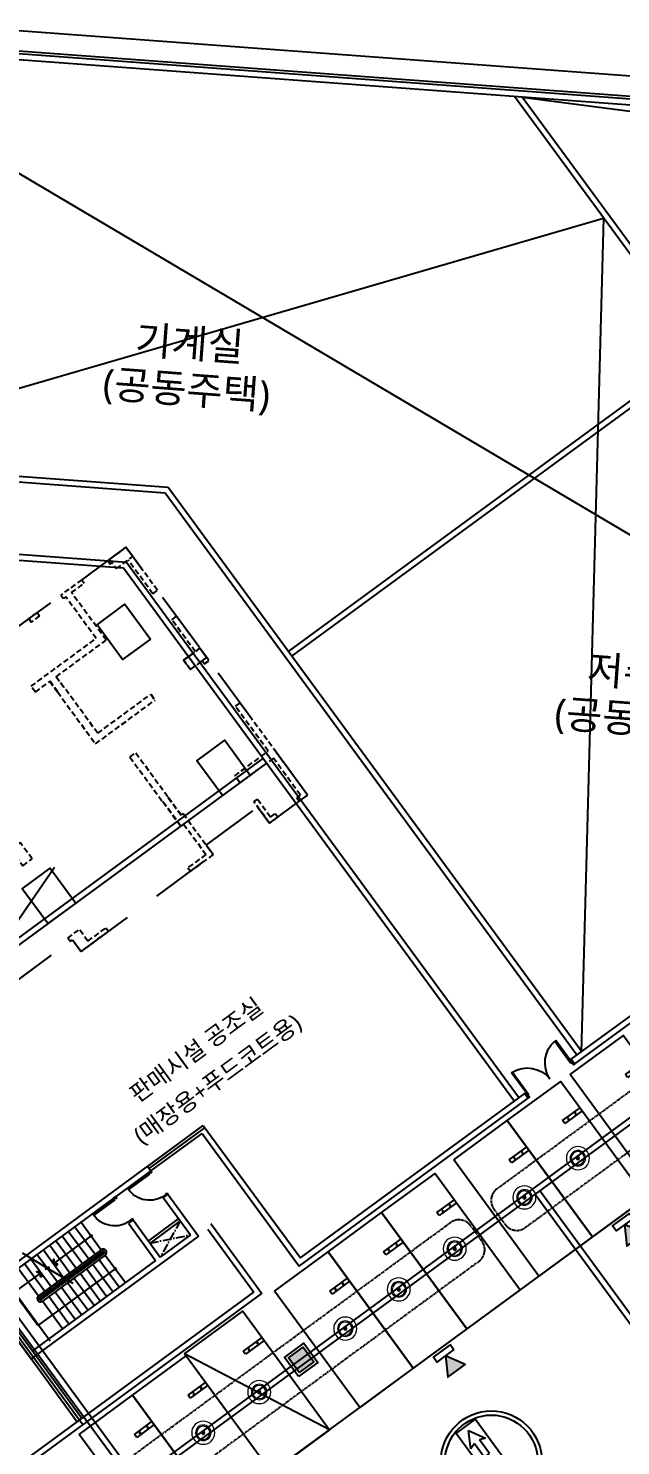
# Model space of a CAD drawing. Header units: millimetres. Extents: x 75184266 to 76346726, y -35850126 to -33679385.
# Drawn here: x 75455539 to 75476081, y -34542868 to -34493730 of the extents above; entities that cross this region are included whole.
import ezdxf
from ezdxf.enums import TextEntityAlignment as Align

# ---------------------------------------------------------------- set-up
doc = ezdxf.new("R2010")
doc.units = ezdxf.units.MM
doc.header["$LTSCALE"] = 50
doc.header["$MEASUREMENT"] = 0
for name, pattern in [('ACAD_ISO10W100', [18.5, 12, -3, 0.5, -3]), ('CONTINOUS', [0]), ('HIDDEN', [0.375, 0.25, -0.125]), ('HIDDEN2', [0.1875, 0.125, -0.0625]), ('XR-지하3층$0$H', [1.3, 0.8, -0.5]), ('단지배치도$0$PHANTOM2', [31.75, 15.875, -3.175, 3.175, -3.175, 3.175, -3.175])]:
    doc.linetypes.add(name, pattern=pattern)
doc.layers.get('0').update_dxf_attribs({"linetype": 'CONTINUOUS'})
doc.layers.add('1-주차면센서', color=3, linetype='CONTINUOUS', lineweight=15)
for name, color, linetype in [('2-주차안내등', 2, 'CONTINUOUS'), ('3-SIO', 1, 'CONTINUOUS'), ('CON', 2, 'CONTINUOUS'), ('DK1', 6, 'CONTINUOUS'), ('DOOR', 7, 'CONTINUOUS'), ('HD', 7, 'CONTINUOUS'), ('open', 1, 'ACAD_ISO10W100'), ('PARKING', 7, 'CONTINUOUS'), ('RACEWAY', 4, 'HIDDEN'), ('W1', 3, 'CONTINUOUS'), ('XR-지하3층$0$a-door', 6, 'CONTINUOUS'), ('XR-지하3층$0$CON', 2, 'CONTINUOUS'), ('XR-지하3층$0$일반주차', 8, 'CONTINUOUS'), ('XR-지하3층$0$확장형주차', 8, 'CONTINUOUS'), ('유도관제-RECWAY', 4, 'CONTINOUS')]:
    doc.layers.add(name, color=color, linetype=linetype)
doc.layers.add('건축', color=8, linetype='CONTINUOUS', plot=False)
doc.styles.add('XR-지하3층$0$맑은고딕', font='')
doc.styles.get('XR-지하3층$0$맑은고딕').set_extended_font_data('Malgun Gothic')

# ---------------------------------------------------------------- blocks, each defined once
blk = doc.blocks.new('XR-지하3층$0$일반형 주차')
at = {"layer": 'XR-지하3층$0$일반주차'}
for p, q in [((750, 3865), (0, 3865)), ((0, 3735), (750, 3735)), ((750, 3735), (750, 3865))]:
    blk.add_line(p, q, dxfattribs=at)
blk.add_lwpolyline([(2300, 5000), (0, 5000), (0, 0), (2300, 0)], close=True, dxfattribs=at)
for centre in [(238, 3800), (563, 3800)]:
    blk.add_circle(centre, 17.5, dxfattribs=at)
blk = doc.blocks.new('XR-지하3층$0$확장형 주차')
at = {"layer": 'XR-지하3층$0$확장형주차', "color": 7}
for p, q in [((0, 3965), (800, 3965)), ((800, 3835), (800, 3965)), ((0, 3835), (800, 3835))]:
    blk.add_line(p, q, dxfattribs=at)
blk.add_lwpolyline([(2500, 5100), (0, 0)], dxfattribs=at)
blk.add_lwpolyline([(2500, 5091), (0, 5091), (0, -9), (2500, -9)], close=True, dxfattribs=at)
for centre in [(238, 3900), (613, 3900)]:
    blk.add_circle(centre, 17.5, dxfattribs=at)
blk = doc.blocks.new('2P-Dr204')
at = {"color": 0}
for p, q in [((29, 50), (29, 955)), ((65, 50), (65, 956)), ((29, 50), (0, 50)), ((0, 50), (0, -50)), ((29, 14), (29, 50)), ((65, 50), (29, 50)), ((50, 14), (29, 14)), ((50, -50), (50, 14)), ((950, 14), (950, -50)), ((971, 14), (950, 14)), ((971, 14), (950, 14)), ((971, 50), (971, 14)), ((1000, 50), (971, 50)), ((1000, -50), (1000, 50)), ((50, -50), (0, -50)), ((1000, -50), (950, -50))]:
    blk.add_line(p, q, dxfattribs=at)
blk.add_arc((65, 50), 906, 0, 92.2294, dxfattribs=at)
blk = doc.blocks.new('A$C3C7850DE')
at = {"layer": 'CON', "ltscale": 100}
for p, q in [((-9, 7422), (-9, 222)), ((-9, 7422), (191, 7422)), ((191, 7422), (191, 422)), ((1191, 7422), (1191, 7222, 0)), ((1191, 7422), (2991, 7422)), ((2991, 7422), (2991, 222)), ((1191, 7222), (2791, 7222)), ((2791, 7222), (2791, 5922)), ((1191, 5922), (2791, 5922)), ((1191, 5922, 0), (1191, 5722, 0)), ((1191, 5722), (2791, 5722)), ((2791, 5722), (2791, 422)), ((-9, 222), (2991, 222)), ((191, 422), (2791, 422))]:
    blk.add_line(p, q, dxfattribs=at)
at = {"layer": 'HD', "ltscale": 10}
for p, q in [((191, 4422), (1376, 4422)), ((191, 4152), (1376, 4152)), ((783, 4422), (783, 2802)), ((1376, 4422), (1376, 1722)), ((1476, 4422), (1446, 4422)), ((1446, 1722), (1446, 4422)), ((1476, 4152), (1446, 4152)), ((1476, 4422), (1476, 1722)), ((1506, 4422), (1476, 4422)), ((1506, 4422), (1506, 1722)), ((1506, 4422), (1536, 4422)), ((1536, 4152), (1506, 4152)), ((1536, 1722), (1536, 4422)), ((1606, 4422), (1606, 1722)), ((1606, 4422), (2791, 4422)), ((2791, 4152), (1606, 4152)), ((2198, 4422), (2198, 1097)), ((191, 3882), (1376, 3882)), ((191, 3612), (1376, 3612)), ((1476, 3882), (1446, 3882)), ((1476, 3612), (1446, 3612)), ((1536, 3882), (1506, 3882)), ((1536, 3612), (1506, 3612)), ((2791, 3882), (1606, 3882)), ((2791, 3612), (1606, 3612)), ((191, 3342), (1376, 3342)), ((191, 3072), (1376, 3072)), ((1476, 3342), (1446, 3342)), ((1476, 3072), (1446, 3072)), ((1536, 3342), (1506, 3342)), ((1536, 3072), (1506, 3072)), ((2791, 3342), (1606, 3342)), ((2791, 3072), (1606, 3072)), ((191, 2802), (1376, 2802)), ((191, 2532), (1376, 2532)), ((1476, 2802), (1446, 2802)), ((1476, 2532), (1446, 2532)), ((1536, 2802), (1506, 2802)), ((1536, 2532), (1506, 2532)), ((2791, 2802), (1606, 2802)), ((2791, 2532), (1606, 2532)), ((191, 2262), (1376, 2262)), ((191, 1992), (1376, 1992)), ((783, 2262), (783, 1097)), ((1476, 2262), (1446, 2262)), ((1476, 1992), (1446, 1992)), ((1536, 2262), (1506, 2262)), ((1536, 1992), (1506, 1992)), ((2791, 2262), (1606, 2262)), ((2791, 1992), (1606, 1992)), ((191, 1722), (1376, 1722)), ((1476, 1722), (1446, 1722)), ((1506, 1722), (1476, 1722)), ((1536, 1722), (1506, 1722)), ((2791, 1722), (1606, 1722)), ((2198, 1097), (783, 1097))]:
    blk.add_line(p, q, dxfattribs=at)
blk.add_lwpolyline([(-159, 2141), (734, 2513), (779, 2461), (788, 2602), (833, 2551), (1726, 2943)], dxfattribs=at)
for points in [[(663, 2870), (783, 2802), (904, 2871), (886, 2900), (783, 2841), (680, 2900)], [(663, 2193), (783, 2262), (904, 2193), (886, 2163), (783, 2222), (680, 2164)]]:
    blk.add_lwpolyline(points, close=True, dxfattribs=at)
for centre in [(783, 4422), (783, 4422), (2198, 4422), (2198, 4422)]:
    blk.add_circle(centre, 30, dxfattribs=at)
for centre, radius, start, end in [((1491, 4422), 115, 0, 180), ((1491, 4422), 45, 0, 180), ((1491, 1722), 115, 180, 0), ((1491, 1722), 45, 180, 0)]:
    blk.add_arc(centre, radius, start, end, dxfattribs=at)
at = {"layer": 'open', "ltscale": 0.5}
for p, q in [((2191, 7222), (2791, 5922)), ((2191, 5922), (2791, 7222))]:
    blk.add_line(p, q, dxfattribs=at)
at = {"layer": 'W1', "ltscale": 100}
for p, q in [((2091, 7222), (2091, 5922)), ((2191, 7222), (2191, 5922))]:
    blk.add_line(p, q, dxfattribs=at)
at = {"layer": 'DOOR', "extrusion": (-1.015e-13, 9.27e-13, -1), "zscale": -1, "rotation": 180.0000577049292}
for p in [(-191, 7372, 0), (-191, 5872, 0)]:
    blk.add_blockref('2P-Dr204', p, dxfattribs=at)
blk = doc.blocks.new('XR-지하3층$0$A$C5E3F3FAC')
at = {"layer": 'XR-지하3층$0$a-door'}
for p, q in [((90, 950), (50, 950)), ((50, 950), (50, 0)), ((90, 0), (90, 950)), ((1910, 950), (1950, 950)), ((1910, 0), (1910, 950)), ((1950, 950), (1950, 0)), ((50, 0), (90, 0)), ((1950, 0), (1910, 0))]:
    blk.add_line(p, q, dxfattribs=at)
at = {"layer": 'XR-지하3층$0$a-door', "color": 6}
for points in [[(0, 850), (0, 1050), (50, 1050), (50, 850)], [(2000, 850), (2000, 1050), (1950, 1050), (1950, 850)]]:
    blk.add_lwpolyline(points, close=True, dxfattribs=at)
at = {"layer": 'XR-지하3층$0$a-door', "color": 7}
for centre, start, end in [((-2, 999), 275.2502, 357.2138), ((2002, 999), 182.7862, 264.7498)]:
    blk.add_arc(centre, 1003, start, end, dxfattribs=at)
blk = doc.blocks.new('XR-지하3층$0$기둥 0620')
at = {"layer": 'XR-지하3층$0$CON', "ltscale": 0.5}
blk.add_lwpolyline([(-600, 0), (600, 0), (600, 1500), (-600, 1500)], close=True, dxfattribs=at)
blk = doc.blocks.new('TIS-주차면센서(확대)')
at = {"layer": '1-주차면센서'}
blk.add_hatch(color=256, dxfattribs=at).paths.add_polyline_path([(43.5, 0, 1), (-43.5, 0, 1)])
h = blk.add_hatch(color=256, dxfattribs=at)
edge = h.paths.add_edge_path()
edge.add_arc((0, 0), 43.5, 0, 360)
for radius in [303.5, 203.5, 173.5, 43.5]:
    blk.add_circle((0, 0), radius, dxfattribs=at)
blk = doc.blocks.new('fh52f')
at = {"layer": '2-주차안내등'}
for points in [[(399980, -281538), (399333, -281164), (399333, -281912)], [(399980, -281903), (399980, -281173), (400188, -281173), (400188, -281903)]]:
    blk.add_lwpolyline(points, close=True, dxfattribs=at)
blk.add_solid([(399333, -281912), (399333, -281164), (399980, -281538)], dxfattribs=at)
blk = doc.blocks.new('rehw6')
at = {"layer": '3-SIO'}
for points in [[(406938, -283999), (406938, -284825), (407763, -284825), (407763, -283999)], [(407038, -284099), (407038, -284725), (407663, -284725), (407663, -284099)]]:
    blk.add_lwpolyline(points, close=True, dxfattribs=at)
for points in [[(407038, -284099), (407663, -284725), (407663, -284099), (407038, -284725)], [(407663, -284099), (407038, -284725), (407663, -284725), (407038, -284099)]]:
    blk.add_solid(points, dxfattribs=at)
blk = doc.blocks.new('sdvfr')
at = {"layer": 'DK1'}
for p, q in [((-945351, 1790459), (-944567, 1790896)), ((-944567, 1790896), (-944674, 1790612)), ((-941645, 1790459), (-942429, 1790896)), ((-942429, 1790896), (-942322, 1790612)), ((-944567, 1790022), (-945351, 1790459)), ((-943860, 1790612), (-944674, 1790612)), ((-944674, 1790306), (-943860, 1790306)), ((-944674, 1790306), (-944567, 1790022)), ((-943860, 1790306), (-943860, 1790612)), ((-943136, 1790306), (-943136, 1790612)), ((-943136, 1790612), (-942322, 1790612)), ((-942322, 1790306), (-943136, 1790306)), ((-942429, 1790022), (-941645, 1790459)), ((-942322, 1790306), (-942429, 1790022))]:
    blk.add_line(p, q, dxfattribs=at)
blk.add_lwpolyline([(-941398, 1789894), (-941398, 1791024), (-945598, 1791024), (-945598, 1789894)], close=True, dxfattribs=at)
at = {"layer": 'DK1', "color": 2}
for radius in [2428, 2228]:
    blk.add_circle((-943498, 1790459), radius, dxfattribs=at)

msp = doc.modelspace()

# ---------------------------------------------------------------- linework, layer by layer
at = {"layer": 'PARKING', "color": 241, "linetype": '단지배치도$0$PHANTOM2', "ltscale": 0.1, "elevation": 0}
for points in [[(75471683.9, -34534663.3), (75472077.8, -34535200.6, 0.4142136), (75472776.6, -34535308.2), (75484067.3, -34527030.5, 0.4142136), (75484174.9, -34526331.6), (75483781, -34525794.3, 0.4142136), (75483082.1, -34525686.7), (75471791.5, -34533964.5, 0.4142136)], [(75458779.6, -34544112.2), (75459173.5, -34544649.5, 0.4142136), (75459872.4, -34544757.1), (75471163.1, -34536479.4, 0.4142136), (75471270.7, -34535780.5), (75470876.8, -34535243.2, 0.4142136), (75470177.9, -34535135.6), (75458887.2, -34543413.4, 0.4142136)]]:
    msp.add_lwpolyline(points, format="xyb", close=True, dxfattribs=at)
at = {"layer": '건축', "ltscale": 1000}
for p, q in [((75542171.6, -34500265.3), (75436335.8, -34492415.6)), ((75541797.9, -34500939.5), (75436982.1, -34493165.4)), ((75440255.1, -34561174.9), (75512999.3, -34507842.6)), ((75456448.2, -34522819.7), (75454537, -34525583.3))]:
    msp.add_line(p, q, dxfattribs=at)
at = {"layer": '건축', "ltscale": 100}
for p, q in [((75541744.5, -34501035.8), (75447445.9, -34494041.8)), ((75541637.8, -34501228.4), (75447630.6, -34494256)), ((75464563.7, -34515336.4), (75478832.7, -34504875.2)), ((75464682, -34515497.7), (75478950.9, -34505036.5)), ((75474370.6, -34529473.9), (75496024.5, -34513598.4)), ((75474488.8, -34529635.2), (75496304, -34513641.4)), ((75452391.6, -34527326.7), (75463687.1, -34519045.5)), ((75452509.9, -34527487.9), (75463804.7, -34519205.9)), ((75447146.2, -34528110.9), (75457431.8, -34542140.5)), ((75456296.7, -34539246.2), (75449677.1, -34530217.2)), ((75464932.1, -34536641.7), (75472875.9, -34530817.7)), ((75464975.1, -34536362.2), (75472757.6, -34530656.4)), ((75459728.5, -34533264.9), (75461664.1, -34531845.9)), ((75461561.9, -34532044.8, 0), (75464932.1, -34536641.7, 0)), ((75461605, -34531765.2, 0), (75464975.1, -34536362.2, 0)), ((75461765.8, -34535367.2, 0), (75463362.2, -34537544.7, 0)), ((75461864.8, -34535164, 0), (75463641.7, -34537587.7, 0)), ((75437393.6, -34556583.5), (75463362.2, -34537544.7)), ((75437511.9, -34556744.8), (75463641.7, -34537587.7))]:
    msp.add_line(p, q, dxfattribs=at)
at = {"layer": '건축', "ltscale": 0.5}
for p, q in [((75447606.2, -34494261), (75488999.6, -34518742.6, 0)), ((75489008.1, -34518742.4), (75472403, -34496093.4)), ((75472661.2, -34496119.2, 0), (75507740.1, -34500669.2)), ((75489169.4, -34518624.2), (75472665.3, -34496112.8)), ((75446533.8, -34508721.5), (75475485.9, -34500310.3, 0)), ((75475485.9, -34500310.3, 0), (75474706, -34529221.7)), ((75419878.6, -34506837.8), (75460281.9, -34509834.4)), ((75419893.4, -34506638.3), (75460388.7, -34509641.8)), ((75427472.4, -34509907.9), (75458947.4, -34512242.3)), ((75460281.9, -34509834.4), (75474572.2, -34529326.1)), ((75460388.7, -34509641.8), (75474733.5, -34529207.8)), ((75427457.6, -34510107.3), (75458840.6, -34512434.9)), ((75458947.4, -34512242.3), (75472556, -34530804.3)), ((75458840.6, -34512434.9), (75472394.7, -34530922.5)), ((75474370.6, -34529473.9), (75474370.6, -34529473.9)), ((75474370.6, -34529473.9), (75474488.8, -34529635.2)), ((75448940, -34530726.8), (75457232.9, -34542038.3)), ((75449101.3, -34530608.5), (75457394.2, -34541920.1)), ((75472757.6, -34530656.4), (75472875.9, -34530817.7)), ((75459669.4, -34533184.3), (75461605, -34531765.2)), ((75459787.6, -34533345.6), (75461561.9, -34532044.8))]:
    msp.add_line(p, q, dxfattribs=at)
at = {"layer": '건축', "linetype": 'HIDDEN2', "ltscale": 30}
for p, q in [((75458398.7, -34512106.9), (75458922.8, -34511722.5)), ((75458922.8, -34511722.5), (75459070.6, -34511924.1)), ((75458293.8, -34512183.8), (75458382.5, -34512304.8)), ((75457390.7, -34512846.2), (75457479.4, -34512967.2)), ((75456947.2, -34513171.5), (75456665, -34513378.5)), ((75456665, -34513378.5), (75456753.7, -34513499.5)), ((75459855.7, -34513332.5), (75460016.9, -34513214.2)), ((75459855.7, -34513332.5), (75460016.9, -34513214.2)), ((75455842.5, -34513981.8), (75455552.2, -34514194.7)), ((75455842.5, -34513981.8), (75455931.2, -34514102.7)), ((75460518.1, -34514235.6), (75460679.4, -34514117.3)), ((75455635.2, -34516539.7), (75457893, -34514883.7)), ((75456508.8, -34516209), (75458242.5, -34514937.4)), ((75460925.2, -34515636.1), (75461489.6, -34515222)), ((75461578.3, -34515343), (75461726.2, -34515544.6)), ((75461161.7, -34515958.6), (75461726.2, -34515544.6)), ((75461641.8, -34515767.7), (75461803.1, -34515649.4)), ((75455783.1, -34516741.3), (75456283, -34516374.6)), ((75456549.2, -34516737.5), (75457868.1, -34518535.6)), ((75457946, -34518168.4), (75456775, -34516571.9)), ((75457946, -34518168.4), (75459784.5, -34516820)), ((75457868.1, -34518535.6), (75459932.3, -34517021.5)), ((75462718.2, -34517235.3), (75462879.5, -34517117)), ((75459063.2, -34518998.4), (75460198.8, -34520546.6)), ((75459264.8, -34518850.5), (75460400.4, -34520398.7)), ((75463361, -34520546.3), (75463481.9, -34520457.6)), ((75463502.9, -34520739.8), (75463591.6, -34520860.8)), ((75464845.5, -34520406.1), (75464974.6, -34520311.5)), ((75464845.5, -34520406.1), (75464934.3, -34520527.1)), ((75460908.4, -34520956.2), (75461949.4, -34522375.4)), ((75463934.4, -34521074.4), (75464103.7, -34520950.2)), ((75464103.7, -34520950.2), (75464192.4, -34521071.2)), ((75460924.6, -34521316.4), (75461699.4, -34522372.7)), ((75461699.4, -34522372.7), (75461070.4, -34522834)), ((75461949.4, -34522375.4), (75461159.2, -34522955)), ((75461070.4, -34522834), (75461159.2, -34522955)), ((75456904.2, -34525269.7), (75457307.4, -34524974)), ((75457603.1, -34525377.2), (75458232.1, -34524915.9)), ((75458232.1, -34524915.9), (75458320.8, -34525036.8)), ((75456992.9, -34525390.7), (75456904.2, -34525269.7))]:
    msp.add_line(p, q, dxfattribs=at)
at = {"layer": '건축', "linetype": 'XR-지하3층$0$H', "ltscale": 50}
msp.add_lwpolyline([(75452110.5, -34528971.8), (75457033.3, -34525361.1), (75457073.6, -34525331.5), (75457369.3, -34525734.7), (75461949.4, -34522375.4), (75461708.4, -34522046.8), (75463498.5, -34520733.9), (75463902.1, -34521284.1), (75465224.5, -34520314.2), (75458922.8, -34511722.5), (75451246.3, -34517353)], dxfattribs=at)
at = {"layer": '건축', "linetype": 'HIDDEN2', "ltscale": 30}
for points in [[(75458922.8, -34511722.5), (75458293.8, -34512183.8)], [(75460016.9, -34513214.2), (75458922.8, -34511722.5)], [(75458382.5, -34512304.8), (75458447.1, -34512257.4)], [(75459855.7, -34513332.5), (75458998.1, -34512163.3)], [(75457390.7, -34512846.2), (75456947.2, -34513171.5)], [(75457035.9, -34513292.5), (75457479.4, -34512967.2)], [(75458242.5, -34514937.4), (75457035.9, -34513292.5)], [(75456834.4, -34513440.3), (75456753.7, -34513499.5)], [(75457893, -34514883.7), (75456834.4, -34513440.3)], [(75455552.2, -34514194.7), (75455641, -34514315.6)], [(75455931.2, -34514102.7), (75455641, -34514315.6)], [(75461328.4, -34515340.3), (75460518.1, -34514235.6)], [(75461803.1, -34515649.4), (75460679.4, -34514117.3)], [(75461161.7, -34515958.6), (75460925.2, -34515636.1)], [(75461484.3, -34515722), (75461726.2, -34515544.6)], [(75461641.8, -34515767.7), (75461564.9, -34515662.9)], [(75456775, -34516571.9), (75456766.9, -34516577.8), (75456500.8, -34516214.9), (75456508.8, -34516209)], [(75455783.1, -34516741.3), (75455635.2, -34516539.7)], [(75456549.2, -34516737.5), (75456557.2, -34516731.5), (75456291.1, -34516368.7), (75456283, -34516374.6)], [(75459784.5, -34516820), (75459932.3, -34517021.5)], [(75459784.5, -34516820), (75459932.3, -34517021.5)], [(75463859.7, -34518791.5), (75462718.2, -34517235.3)], [(75464316.7, -34519076.4), (75462879.5, -34517117)], [(75464037.1, -34519033.4), (75462876, -34519885.1), (75462698.6, -34519643.2), (75463859.7, -34518791.5)], [(75459063.2, -34518998.4), (75459264.8, -34518850.5)], [(75464974.6, -34520311.5), (75464037.1, -34519033.4)], [(75465224.5, -34520314.2), (75464139.3, -34518834.5)], [(75460827.8, -34521387.3), (75460206.8, -34520540.7), (75460198.8, -34520546.6)], [(75460400.4, -34520398.7), (75460392.3, -34520404.6), (75460835.9, -34521009.4), (75460843.9, -34521003.5)], [(75463902.1, -34521284.1), (75463361, -34520546.3)], [(75463934.4, -34521074.4), (75463481.9, -34520457.6)], [(75465224.5, -34520314.2), (75464934.3, -34520527.1)], [(75460908.4, -34520956.2), (75460843.9, -34521003.5)], [(75464192.4, -34521071.2), (75463902.1, -34521284.1)], [(75460924.6, -34521316.4), (75460827.8, -34521387.3)], [(75457603.1, -34525377.2), (75457307.4, -34524974)], [(75458320.8, -34525036.8), (75457369.3, -34525734.7)], [(75456992.9, -34525390.7), (75457073.6, -34525331.5)], [(75457073.6, -34525331.5), (75457369.3, -34525734.7)]]:
    msp.add_lwpolyline(points, dxfattribs=at)
for points in [[(75458922.8, -34511722.5), (75458358.3, -34512136.5), (75458594.9, -34512459), (75459159.4, -34512045)], [(75461489.6, -34515222), (75460925.2, -34515636.1), (75461161.7, -34515958.6), (75461726.2, -34515544.6)], [(75456775, -34516571.9), (75456766.9, -34516577.8), (75456500.8, -34516214.9), (75456508.8, -34516209)], [(75456549.2, -34516737.5), (75456557.2, -34516731.5), (75456291.1, -34516368.7), (75456283, -34516374.6)], [(75460827.8, -34521387.3), (75460819.8, -34521393.3), (75460198.8, -34520546.6), (75460206.8, -34520540.7)], [(75460843.9, -34521003.5), (75460835.9, -34521009.4), (75460392.3, -34520404.6), (75460400.4, -34520398.7)], [(75454936.9, -34522198.6), (75455350.9, -34522763), (75455673.4, -34522526.4), (75455259.4, -34521962)]]:
    msp.add_lwpolyline(points, close=True, dxfattribs=at)
at = {"layer": '건축', "ltscale": 0.5}
msp.add_lwpolyline([(75457183.5, -34524061.2), (75456215.7, -34524770.8), (75455328.8, -34523561.1), (75456296.6, -34522851.5)], close=True, dxfattribs=at)
at = {"layer": '유도관제-RECWAY', "color": 201, "ltscale": 0.5}
for p, q in [((75510700.9, -34506344), (75439143.1, -34558807.8)), ((75439422.6, -34558850.9, 0), (75510656.3, -34506624.7, 0)), ((75446205.8, -34526568.7), (75459137.5, -34544148.6)), ((75459298.8, -34544030.3, 0), (75446355.7, -34526435, 0)), ((75511734.5, -34586493.2), (75473272.5, -34534033.2)), ((75473111.2, -34534151.5, 0), (75511573.2, -34586611.5, 0))]:
    msp.add_line(p, q, dxfattribs=at)

# ---------------------------------------------------------------- block references
at = {"layer": '2-주차안내등', "rotation": 126.2261623358246}
for p in [(75485479.7, -35024245.9), (75479266.7, -35028794.4)]:
    msp.add_blockref('fh52f', p, dxfattribs=at)
at = {"layer": 'PARKING', "xscale": -1.320000000298023, "yscale": 1.320000000298023, "zscale": 1.319999999948777, "rotation": 90}
for p in [(75474598.3, -34532902.6), (75472743.4, -34534262.5), (75470326.1, -34536039.4), (75468385.3, -34537451.1), (75466530.4, -34538811), (75463547, -34541010.1), (75461606.2, -34542421.7)]:
    msp.add_blockref('TIS-주차면센서(확대)', p, dxfattribs=at)
at = {"layer": 'PARKING', "xscale": -1, "rotation": 216.2469333569279}
msp.add_blockref('rehw6', (75304645.2, -35010120.6, 0), dxfattribs=at)
at = {"layer": 'RACEWAY', "xscale": 0.7218862486673641, "yscale": 0.7218862486673641, "zscale": 0.7218862486673641, "rotation": 306.2469336900549}
msp.add_blockref('sdvfr', (74831932.3, -35856923), dxfattribs=at)
at = {"layer": '건축', "extrusion": (0, 0, -1), "zscale": -1, "rotation": 323.7524249039637}
for p in [(-75459293.7, -34515260.3), (-75462752.4, -34519975.5)]:
    msp.add_blockref('XR-지하3층$0$기둥 0620', p, dxfattribs=at)
at = {"layer": '건축', "xscale": -1}
for name, p, rotation in [('XR-지하3층$0$A$C5E3F3FAC', (75472255, -34529970.9), 216.2469333580253), ('XR-지하3층$0$일반형 주차', (75479136, -34532675.9), 36.24693490030937), ('XR-지하3층$0$일반형 주차', (75476958.6, -34534272.3), 36.24693490030937), ('XR-지하3층$0$일반형 주차', (75475103.7, -34535632.2), 36.24693490030937), ('XR-지하3층$0$일반형 주차', (75472600.5, -34537460.9), 36.24693490030937), ('XR-지하3층$0$일반형 주차', (75470745.6, -34538820.8), 36.24693490030937), ('XR-지하3층$0$일반형 주차', (75468890.7, -34540180.8), 36.24693490030937), ('XR-지하3층$0$확장형 주차', (75465982.7, -34542313.3), 36.24693490030937), ('XR-지하3층$0$일반형 주차', (75463966.5, -34543791.5), 36.24693490030937), ('XR-지하3층$0$일반형 주차', (75462111.6, -34545151.4), 36.24693490030937)]:
    msp.add_blockref(name, p, dxfattribs=dict(at, rotation=rotation))
at = {"layer": '건축', "ltscale": 0.5, "rotation": 306.2468838053784}
msp.add_blockref('A$C3C7850DE', (75453689.2, -34537579.8), dxfattribs=at)

# ---------------------------------------------------------------- texts
at = {"layer": '건축', "style": 'XR-지하3층$0$맑은고딕'}
for s, p in [('기계실', (75461135.8, -34504633.9, 0)), ('(공동주택)', (75461024.8, -34506285.2, 0)), ('저수조', (75476803.7, -34516064.2)), ('(공동주택)', (75476692.7, -34517715.5))]:
    msp.add_text(s, height=1000, rotation=355.75821, dxfattribs=at).set_placement(p, align=Align.MIDDLE)
for s, p in [('판매시설 공조실', (75461356.1, -34529144.3)), ('(매장용+푸드코트용)', (75462096.5, -34530154.2))]:
    msp.add_text(s, height=600, rotation=36.24693, dxfattribs=at).set_placement(p, align=Align.MIDDLE_CENTER)

doc.saveas('drawing.dxf')
